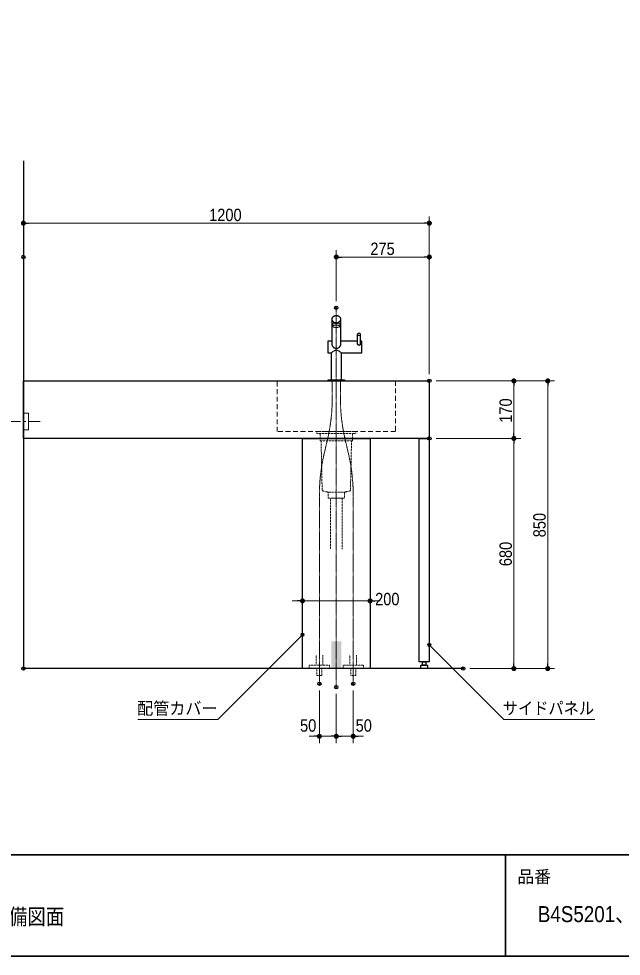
# Model space of a CAD drawing. Units: millimetres, scale not verified. Extents: x -6062 to 6062, y -3045 to 3045.
# Drawn here: x -2126 to -345, y -2770 to 0 of the extents above; entities that cross this region are included whole.
import ezdxf
from ezdxf.enums import TextEntityAlignment as Align

# ---------------------------------------------------------------- set-up
doc = ezdxf.new("R2010")
doc.units = ezdxf.units.MM
doc.header["$LTSCALE"] = 20
doc.header["$PDMODE"] = 32
doc.header["$PDSIZE"] = 10
doc.linetypes.add('USER1', pattern=[1.11, 0.71, -0.4])
doc.linetypes.add('USER2', pattern=[2.91, 1.76, -0.4, 0.35, -0.4])
for name, color, linetype, lineweight in [('0-0_1図面枠', 7, 'Continuous', 15), ('0-2_5ボウル・キャビネット', 7, 'Continuous', 15), ('0-3_2寸法-2', 7, 'Continuous', 15), ('0-4_0', 7, 'Continuous', 25), ('0-6_2寸法-1', 7, 'Continuous', 15), ('0-7_2寸法-3', 7, 'Continuous', 15), ('0-8_4給排水', 7, 'Continuous', 15)]:
    doc.layers.add(name, color=color, linetype=linetype, lineweight=lineweight)
doc.layers.add('0-5_Defpoints', color=7, linetype='Continuous')
doc.styles.add('ＭＳ Ｐゴシック', font='')
doc.styles.get('ＭＳ Ｐゴシック').set_extended_font_data('MS PGothic')

# ---------------------------------------------------------------- blocks, each defined once
blk = doc.blocks.new('グループ-2')
at = {"layer": '0-0_1図面枠', "lineweight": 35}
for p, q in [((-80000, -49400), (80000, -49400)), ((22000, -49400), (22000, -55400))]:
    blk.add_line(p, q, dxfattribs=at)
blk.add_lwpolyline([(-80000, 55400), (80000, 55400), (80000, -55400), (-80000, -55400)], close=True, dxfattribs=at)
blk = doc.blocks.new('図面枠')
at = {"layer": '0-0_1図面枠'}
blk.add_blockref('グループ-2', (0, 0), dxfattribs=at)
at = {"layer": '0-0_1図面枠', "style": 'ＭＳ Ｐゴシック'}
blk.add_text('品番', height=733.7, dxfattribs=at).set_placement((22696.5, -51284.2), align=Align.BOTTOM_LEFT)
blk = doc.blocks.new('_Dot')
at = {"layer": '0-4_0'}
blk.add_line((-10, 0), (-20, 0), dxfattribs=at)
for points in [[(0, 0), (-10, 0), (-9.92, 1.25)], [(0, 0), (-9.92, -1.25), (-10, 0)], [(0, 0), (-9.92, 1.25), (-9.69, 2.49)], [(0, 0), (-9.69, -2.49), (-9.92, -1.25)], [(0, 0), (-9.69, 2.49), (-9.3, 3.68)], [(0, 0), (-9.3, -3.68), (-9.69, -2.49)], [(0, 0), (-9.3, 3.68), (-8.76, 4.82)], [(0, 0), (-8.76, -4.82), (-9.3, -3.68)], [(0, 0), (-8.76, 4.82), (-8.09, 5.88)], [(0, 0), (-8.09, -5.88), (-8.76, -4.82)], [(0, 0), (-8.09, 5.88), (-7.29, 6.85)], [(0, 0), (-7.29, -6.85), (-8.09, -5.88)], [(0, 0), (-7.29, 6.85), (-6.37, 7.71)], [(0, 0), (-6.37, -7.71), (-7.29, -6.85)], [(0, 0), (-6.37, 7.71), (-5.36, 8.44)], [(0, 0), (-5.36, -8.44), (-6.37, -7.71)], [(0, 0), (-5.36, 8.44), (-4.26, 9.05)], [(0, 0), (-4.26, -9.05), (-5.36, -8.44)], [(0, 0), (-4.26, 9.05), (-3.09, 9.51)], [(0, 0), (-3.09, -9.51), (-4.26, -9.05)], [(0, 0), (-3.09, 9.51), (-1.87, 9.82)], [(0, 0), (-1.87, -9.82), (-3.09, -9.51)], [(0, 0), (-1.87, 9.82), (-0.63, 9.98)], [(0, 0), (-0.63, -9.98), (-1.87, -9.82)], [(0, 0), (-0.63, 9.98), (0.63, 9.98)], [(0, 0), (0.63, -9.98), (-0.63, -9.98)], [(0, 0), (0.63, 9.98), (1.87, 9.82)], [(0, 0), (1.87, 9.82), (3.09, 9.51)], [(0, 0), (3.09, 9.51), (4.26, 9.05)], [(0, 0), (4.26, 9.05), (5.36, 8.44)], [(0, 0), (5.36, 8.44), (6.37, 7.71)], [(0, 0), (6.37, 7.71), (7.29, 6.85)], [(0, 0), (7.29, 6.85), (8.09, 5.88)], [(0, 0), (8.09, 5.88), (8.76, 4.82)], [(0, 0), (8.76, 4.82), (9.3, 3.68)], [(0, 0), (9.3, 3.68), (9.69, 2.49)], [(0, 0), (9.69, 2.49), (9.92, 1.25)], [(0, 0), (9.92, 1.25), (10, 0)], [(0, 0), (1.87, -9.82), (0.63, -9.98)], [(0, 0), (3.09, -9.51), (1.87, -9.82)], [(0, 0), (4.26, -9.05), (3.09, -9.51)], [(0, 0), (5.36, -8.44), (4.26, -9.05)], [(0, 0), (6.37, -7.71), (5.36, -8.44)], [(0, 0), (7.29, -6.85), (6.37, -7.71)], [(0, 0), (8.09, -5.88), (7.29, -6.85)], [(0, 0), (8.76, -4.82), (8.09, -5.88)], [(0, 0), (9.3, -3.68), (8.76, -4.82)], [(0, 0), (9.69, -2.49), (9.3, -3.68)], [(0, 0), (9.92, -1.25), (9.69, -2.49)], [(0, 0), (10, 0), (9.92, -1.25)]]:
    blk.add_solid(points, dxfattribs=at)
blk = doc.blocks.new('グループ-10')
at = {"layer": '0-8_4給排水', "linetype": 'USER1'}
for p, q in [((12950, -24500), (11050, -24500)), ((12900, -24940), (11100, -24940)), ((12480, -27980), (11520, -27980))]:
    blk.add_line(p, q, dxfattribs=at)
blk.add_lwpolyline([(10850, -24500), (11050, -24500), (11050, -24940), (11100, -24940), (11163.4, -27888), (11520, -27980), (11520, -28340), (12480, -28340), (12480, -27980), (12836.6, -27888), (12900, -24940), (12950, -24940), (12950, -24500), (13150, -24500), (13150, -24400), (10850, -24400)], close=True, dxfattribs=at)
blk.add_lwpolyline([(12350, -31340), (12350, -28340), (11650, -28340), (11650, -31340)], dxfattribs=at)
at = {"layer": '0-8_4給排水'}
blk.add_solid([(12300, -36800), (11700, -36800), (12300, -38400), (11700, -38400)], dxfattribs=at)
blk = doc.blocks.new('グループ-18')
at = {"layer": '0-8_4給排水'}
blk.add_line((13500, -19208.5), (13500, -19271.2), dxfattribs=at)
at = {"layer": '0-8_4給排水', "lineweight": 30}
for points in [[(11975.9, -19492.4), (11950.9, -19487.4), (11926.8, -19479.2), (11903.8, -19468.3), (11882.2, -19455), (11861.9, -19439.8), (11842.9, -19423), (11825.6, -19404.8), (11809.4, -19384.9), (11794.8, -19363.8), (11781.8, -19341.7), (11770.8, -19318.8), (11762, -19295.4), (11755.4, -19271.7), (11751.4, -19248.4), (11750.4, -19236.9), (11750, -19225.6), (11750, -17750), (11751, -17730.5), (11754.2, -17710.6), (11759.7, -17690.4), (11767.6, -17670.3), (11777.9, -17650.6), (11790.8, -17631.5), (11805.9, -17613.5), (11823.2, -17596.9), (11842.4, -17581.9), (11863.2, -17568.8), (11885.2, -17557.7), (11908, -17548.7), (11931.2, -17541.9), (11954.5, -17537.1), (11977.5, -17534.4), (12000, -17533.5), (12022.5, -17534.4), (12045.5, -17537.1), (12068.8, -17541.9), (12092, -17548.7), (12114.8, -17557.7), (12136.8, -17568.8)], [(12136.8, -17568.8), (12157.6, -17581.9), (12176.8, -17596.9), (12194.1, -17613.5), (12209.2, -17631.5), (12222.1, -17650.6), (12232.4, -17670.3), (12240.3, -17690.4), (12245.8, -17710.6), (12249, -17730.5), (12250, -17750), (12250, -19225), (12249.7, -19236.1), (12248.7, -19247.4), (12244.9, -19270.3), (12238.7, -19293.3), (12230.3, -19316.3), (12219.7, -19338.8), (12207.3, -19360.6), (12193.1, -19381.5), (12177.3, -19401.5), (12159.8, -19420.3), (12140.8, -19437.6), (12120.4, -19453.2), (12098.8, -19466.8), (12075.9, -19478.1), (12051.8, -19486.6), (12026.9, -19492), (12014.2, -19493.5), (12001.4, -19494), (11988.6, -19493.7), (11975.9, -19492.4)], [(13309.5, -19293), (13302.4, -19289.8), (13295.7, -19285.9), (13289.4, -19281.4), (13283.6, -19276.4), (13278.3, -19271), (13273.6, -19265.1), (13269.6, -19258.9), (13266.2, -19252.4), (13263.5, -19245.7), (13261.6, -19238.9), (13260.4, -19232), (13260, -19225.1), (13260, -18650), (13260.3, -18643.8), (13261.3, -18637.4), (13263.1, -18630.9), (13265.6, -18624.5), (13268.9, -18618.2), (13273, -18612.1), (13277.9, -18606.3), (13283.4, -18601), (13289.6, -18596.2), (13296.2, -18592), (13303.3, -18588.5), (13310.6, -18585.6), (13318, -18583.4), (13325.4, -18581.9), (13332.8, -18581), (13340, -18580.7), (13347.2, -18581), (13354.6, -18581.9), (13362, -18583.4), (13369.4, -18585.6), (13376.7, -18588.5), (13383.8, -18592), (13390.4, -18596.2), (13396.6, -18601), (13402.1, -18606.3), (13407, -18612.1)], [(13407, -18612.1), (13411.1, -18618.2), (13414.4, -18624.5), (13416.9, -18630.9), (13418.7, -18637.4), (13419.7, -18643.8), (13420, -18650), (13420, -19225), (13419.6, -19231.8), (13418.5, -19238.7), (13416.6, -19245.5), (13413.9, -19252.2), (13410.6, -19258.6), (13406.6, -19264.8), (13402, -19270.7), (13396.7, -19276.1), (13390.9, -19281.2), (13384.7, -19285.6), (13378, -19289.6), (13370.9, -19292.8), (13363.5, -19295.5), (13355.8, -19297.4), (13348, -19298.5), (13340.2, -19298.9), (13332.3, -19298.6), (13324.5, -19297.4), (13316.9, -19295.6), (13309.5, -19293)], [(11926.8, -19479.2), (11903.8, -19468.3), (11882.2, -19455), (11861.9, -19439.8), (11842.9, -19423), (11825.6, -19404.8), (11809.4, -19384.9), (11794.8, -19363.8), (11781.8, -19341.7), (11770.8, -19318.8), (11762, -19295.4), (11755.4, -19271.7), (11751.4, -19248.4), (11750.4, -19236.9), (11750, -19225.6), (11750, -19050), (11500, -19050), (11500, -19750), (11700, -19750), (11700, -21340), (12300, -21340), (12300, -19750), (13500, -19750), (13500, -19050), (13420, -19050), (13420, -19225), (13419.6, -19231.8), (13418.5, -19238.7), (13416.6, -19245.5), (13413.9, -19252.2), (13410.6, -19258.6), (13406.6, -19264.8), (13402, -19270.7), (13396.7, -19276.1), (13390.9, -19281.2), (13384.7, -19285.6), (13378, -19289.6), (13370.9, -19292.8), (13363.5, -19295.5), (13355.8, -19297.4)], [(13324.5, -19297.4), (13316.9, -19295.6), (13309.5, -19293), (13302.4, -19289.8), (13295.7, -19285.9), (13289.4, -19281.4), (13283.6, -19276.4), (13278.3, -19271), (13273.6, -19265.1), (13269.6, -19258.9), (13266.2, -19252.4), (13263.5, -19245.7), (13261.6, -19238.9), (13260.4, -19232), (13260, -19225.1), (13260, -19050), (12250, -19050), (12250, -19225), (12249.7, -19236.1), (12248.7, -19247.4), (12244.9, -19270.3), (12238.7, -19293.3), (12230.3, -19316.3), (12219.7, -19338.8), (12207.3, -19360.6), (12193.1, -19381.5), (12177.3, -19401.5), (12159.8, -19420.3), (12140.8, -19437.6), (12120.4, -19453.2), (12098.8, -19466.8), (12075.9, -19478.1), (12051.8, -19486.6), (12026.9, -19492), (12014.2, -19493.5), (12001.4, -19494), (11988.6, -19493.7), (11975.9, -19492.4), (11950.9, -19487.4), (11926.8, -19479.2)], [(13355.8, -19297.4), (13348, -19298.5), (13340.2, -19298.9), (13332.3, -19298.6), (13324.5, -19297.4)]]:
    blk.add_lwpolyline(points, dxfattribs=at)
at = {"layer": '0-8_4給排水'}
for points in [[(12250, -17750), (12249, -17769.5), (12245.8, -17789.4), (12240.3, -17809.6), (12232.4, -17829.7), (12222.1, -17849.4), (12209.2, -17868.5), (12194.1, -17886.5), (12176.8, -17903.1), (12157.6, -17918.1), (12136.8, -17931.2), (12114.8, -17942.3), (12092, -17951.3), (12068.8, -17958.1), (12045.5, -17962.9), (12022.5, -17965.6), (12000, -17966.5), (11977.5, -17965.6), (11954.5, -17962.9), (11931.2, -17958.1), (11908, -17951.3), (11885.2, -17942.3), (11863.2, -17931.2), (11842.4, -17918.1), (11823.2, -17903.1), (11805.9, -17886.5), (11790.8, -17868.5), (11777.9, -17849.4), (11767.6, -17829.7), (11759.7, -17809.6), (11754.2, -17789.4), (11751, -17769.5), (11750, -17750)], [(12046.9, -18000.4), (12035.9, -18001), (12024.9, -18001.5), (12013.7, -18001.8), (12002.4, -18001.9), (11991.4, -18001.9), (11980.5, -18001.7), (11958.9, -18000.7), (11937.9, -17999.2), (11917.9, -17997.2), (11898.9, -17994.7), (11881.3, -17992), (11865.1, -17989.1), (11850.2, -17986.3), (11836.7, -17983.6), (11824.8, -17981.4), (11814.4, -17979.9), (11805.7, -17979.7), (11798.8, -17981), (11793.7, -17984.8), (11792, -17987.7), (11790.8, -17991.4), (11790.1, -17996), (11790, -18001.5), (11790, -18170.7), (11790.8, -18177.2), (11793.5, -18183.8), (11798.1, -18190.5), (11804.7, -18197.1), (11813.5, -18203.7), (11824.2, -18210), (11837, -18216), (11851.5, -18221.5), (11867.6, -18226.5), (11885.1, -18230.8), (11903.5, -18234.5), (11922.7, -18237.5), (11942.2, -18239.8), (11961.8, -18241.3), (11981.1, -18242.2)], [(12210, -18170.7), (12209.2, -18164.2), (12206.5, -18157.6), (12201.9, -18150.9), (12195.3, -18144.3), (12186.5, -18137.7), (12175.8, -18131.4), (12163, -18125.4), (12148.5, -18119.9), (12132.4, -18114.9), (12114.9, -18110.6), (12096.5, -18106.9), (12077.3, -18103.9), (12057.8, -18101.6), (12038.2, -18100.1), (12018.9, -18099.2), (12000, -18098.9), (11981.1, -18099.2), (11961.8, -18100.1), (11942.2, -18101.6), (11922.7, -18103.9), (11903.5, -18106.9), (11885.1, -18110.6), (11867.6, -18114.9), (11851.5, -18119.9), (11837, -18125.4), (11824.2, -18131.4), (11813.5, -18137.7), (11804.7, -18144.3), (11798.1, -18150.9), (11793.5, -18157.6), (11790.8, -18164.2), (11790, -18170.7)], [(11981.1, -18242.2), (12000, -18242.5), (12018.9, -18242.2), (12038.2, -18241.3), (12057.8, -18239.8), (12077.3, -18237.5), (12096.5, -18234.5), (12114.9, -18230.8), (12132.4, -18226.5), (12148.5, -18221.5), (12163, -18216), (12175.8, -18210), (12186.5, -18203.7), (12195.3, -18197.1), (12201.9, -18190.5), (12206.5, -18183.8), (12209.2, -18177.2), (12210, -18170.7), (12210, -17999.4), (12209.7, -17994.2), (12208.8, -17989.7), (12207.2, -17986.2), (12205, -17983.5), (12199, -17980.3), (12190.9, -17979.6), (12181.1, -17980.5), (12169.6, -17982.4), (12156.4, -17985), (12141.6, -17987.9), (12125.3, -17990.9), (12107.6, -17993.8), (12088.5, -17996.4), (12068.2, -17998.7), (12046.9, -18000.4)], [(13420, -18650), (13419.7, -18656.2), (13418.7, -18662.6), (13416.9, -18669.1), (13414.4, -18675.5), (13411.1, -18681.8), (13407, -18687.9), (13402.1, -18693.7), (13396.6, -18699), (13390.4, -18703.8), (13383.8, -18708), (13376.7, -18711.5), (13369.4, -18714.4), (13362, -18716.6), (13354.6, -18718.1), (13347.2, -18719), (13340, -18719.3), (13332.8, -18719), (13325.4, -18718.1), (13318, -18716.6), (13310.6, -18714.4), (13303.3, -18711.5), (13296.2, -18708), (13289.6, -18703.8), (13283.4, -18699), (13277.9, -18693.7), (13273, -18687.9), (13268.9, -18681.8), (13265.6, -18675.5), (13263.1, -18669.1), (13261.3, -18662.6), (13260.3, -18656.2), (13260, -18650)], [(12300, -19750), (12298.3, -19748.5), (12293.2, -19744.2), (12285.1, -19737.3), (12274, -19728), (12260.5, -19716.8), (12244.9, -19704.1), (12227.3, -19690.1), (12208.1, -19675.3), (12187.3, -19660), (12165.1, -19644.4), (12141.4, -19629.1), (12116.3, -19614.5), (12089.5, -19601.3), (12061.1, -19590.4), (12031.2, -19583), (12015.8, -19581), (12000.1, -19580.3), (11984.2, -19581), (11968.3, -19583), (11952.7, -19586.4), (11923, -19596.1), (11894.9, -19608.7), (11868.7, -19623), (11844.1, -19638.4), (11821.1, -19654), (11799.6, -19669.5), (11779.7, -19684.6), (11761.6, -19698.9), (11745.2, -19712.1), (11731, -19723.8), (11719.2, -19733.7), (11709.9, -19741.5), (11700, -19750), (11700.4, -19749.7), (11701.6, -19748.6), (11703.6, -19746.9)]]:
    blk.add_lwpolyline(points, dxfattribs=at)
at = {"layer": '0-8_4給排水', "lineweight": 30}
blk.add_lwpolyline([(11520, -21340), (12480, -21340), (12480, -21400), (11520, -21400)], close=True, dxfattribs=at)
blk = doc.blocks.new('グループ-19')
at = {"layer": '0-8_4給排水', "linetype": 'USER2'}
for p, q in [((12000, -17080), (12000, -39500)), ((11473, -24886.2), (11287, -25679.9)), ((12527, -24886.2), (12713, -25679.9))]:
    blk.add_line(p, q, dxfattribs=at)
for points in [[(11760, -21400), (11760, -22156.7), (11760, -22401.9)], [(12240, -21400), (12240, -22156.7), (12240, -22401.9)], [(11000, -28164.3), (11000, -28409.4), (11000, -29166.1), (11000, -39300)], [(13000, -28164.3), (13000, -28409.4), (13000, -29166.1), (13000, -39300)]]:
    blk.add_lwpolyline(points, dxfattribs=at)
at = {"layer": '0-8_4給排水', "linetype": 'USER1'}
for points in [[(10800, -37600), (10800, -38200), (11200, -38200), (11200, -37600)], [(12800, -37600), (12800, -38200), (13200, -38200), (13200, -37600)]]:
    blk.add_lwpolyline(points, dxfattribs=at)
for points in [[(10400, -38200), (11600, -38200), (11600, -38400), (10400, -38400)], [(12400, -38200), (13600, -38200), (13600, -38400), (12400, -38400)], [(10850, -38400), (11150, -38400), (11150, -38800), (10850, -38800)], [(12850, -38400), (13150, -38400), (13150, -38800), (12850, -38800)]]:
    blk.add_lwpolyline(points, close=True, dxfattribs=at)
at = {"layer": '0-8_4給排水', "linetype": 'USER2'}
for centre, start, end in [((865.8, -22401.9), 346.81822, 0), ((23134.2, -22401.9), 180, 193.18178), ((21894.2, -28164.3), 166.81822, 180), ((2105.8, -28164.3), 0, 13.18178)]:
    blk.add_arc(centre, 10894.2, start, end, dxfattribs=at)
at = {"layer": '0-8_4給排水'}
blk.add_blockref('グループ-18', (0, 0), dxfattribs=at)

msp = doc.modelspace()

# ---------------------------------------------------------------- hatches: boundary and pattern name
at = {"layer": '0-7_2寸法-3'}
for points in [[(-1282.49, -1820, 1), (-1292.51, -1820, 1)], [(-907.49, -1850, 1), (-917.51, -1850, 1)]]:
    msp.add_hatch(color=256, dxfattribs=at).paths.add_polyline_path(points)

# ---------------------------------------------------------------- linework, layer by layer
at = {"layer": '0-2_5ボウル・キャビネット', "lineweight": 30}
for p in [(-2112.5, -420), (-812.5, -1920)]:
    msp.add_line(p, (-2112.5, -1920), dxfattribs=at)
at = {"layer": '0-2_5ボウル・キャビネット', "linetype": 'USER2'}
msp.add_line((-2062.5, -1190), (-2162.5, -1190), dxfattribs=at)
at = {"layer": '0-2_5ボウル・キャビネット', "lineweight": 30}
for points in [[(-2112.5, -1070), (-912.5, -1070), (-912.5, -1240), (-2112.5, -1240)], [(-1287.5, -1240), (-1087.5, -1240), (-1087.5, -1920), (-1287.5, -1920)], [(-942.5, -1240), (-912.5, -1240), (-912.5, -1900), (-942.5, -1900)], [(-937.5, -1910), (-917.5, -1910), (-917.5, -1920), (-937.5, -1920)], [(-932.5, -1900), (-922.5, -1900), (-922.5, -1910), (-932.5, -1910)]]:
    msp.add_lwpolyline(points, close=True, dxfattribs=at)
at = {"layer": '0-2_5ボウル・キャビネット', "linetype": 'USER1'}
msp.add_lwpolyline([(-1362.5, -1070), (-1012.5, -1070), (-1012.5, -1220), (-1362.5, -1220)], close=True, dxfattribs=at)
at = {"layer": '0-2_5ボウル・キャビネット'}
msp.add_lwpolyline([(-2112.5, -1165), (-2097.5, -1165), (-2097.5, -1215), (-2112.5, -1215)], close=True, dxfattribs=at)
at = {"layer": '0-3_2寸法-2'}
for p, q in [((-1287.5, -1700), (-1287.3, -1700)), ((-1087.5, -1700), (-1087.3, -1700)), ((-1302.51, -1720), (-1317.51, -1720)), ((-1287.5, -1720), (-1087.5, -1720)), ((-1072.49, -1720), (-1057.49, -1720)), ((-1237.5, -1985), (-1237.5, -2140)), ((-1137.5, -1985), (-1137.5, -2140)), ((-1187.5, -1995), (-1187.5, -2140)), ((-1187.5, -1995), (-1187.5, -2140)), ((-1252.51, -2120), (-1267.51, -2120)), ((-1237.5, -2120), (-1187.5, -2120)), ((-1202.51, -2120), (-1217.51, -2120)), ((-1137.5, -2120), (-1187.5, -2120)), ((-1172.49, -2120), (-1157.49, -2120)), ((-1122.49, -2120), (-1107.49, -2120))]:
    msp.add_line(p, q, dxfattribs=at)
at = {"layer": '0-5_Defpoints'}
for p in [(-912.5, -604), (-2112.5, -704), (-912.5, -704), (-1187.5, -854), (-912.5, -1070), (-662.5, -1070), (-912.5, -1240), (-662.5, -1240), (-1287.5, -1720), (-1087.5, -1720), (-2112.5, -1920), (-812.5, -1920), (-662.5, -1920), (-662.5, -1920), (-562.5, -1920), (-1237.5, -1965), (-1137.5, -1965), (-1187.5, -1975), (-1187.5, -2120)]:
    msp.add_point(p, dxfattribs=at)
at = {"layer": '0-6_2寸法-1'}
for p, q in [((-2112.5, -684), (-2112.5, -584)), ((-2097.49, -604), (-927.51, -604)), ((-912.5, -684), (-912.5, -584)), ((-1187.5, -834), (-1187.5, -684)), ((-912.5, -1050), (-912.5, -684)), ((-1172.49, -704), (-927.51, -704)), ((-892.5, -1070), (-642.5, -1070)), ((-642.5, -1070), (-542.5, -1070)), ((-662.5, -1085.01), (-662.5, -1224.99)), ((-562.5, -1085.01), (-562.5, -1904.99)), ((-892.5, -1240), (-642.5, -1240)), ((-892.5, -1240), (-642.5, -1240)), ((-662.5, -1255.01), (-662.5, -1904.99)), ((-792.5, -1920), (-642.5, -1920)), ((-642.5, -1920), (-542.5, -1920))]:
    msp.add_line(p, q, dxfattribs=at)
at = {"layer": '0-7_2寸法-3'}
for points in [[(-1287.5, -1820), (-1537.5, -2070), (-1773.83, -2070)], [(-912.5, -1850), (-692.5, -2070), (-422.79, -2070)]]:
    msp.add_lwpolyline(points, dxfattribs=at)
for centre in [(-1287.5, -1820), (-912.5, -1850)]:
    msp.add_circle(centre, 5.01, dxfattribs=at)

# ---------------------------------------------------------------- block references
at = {"layer": '0-0_1図面枠', "xscale": 0.05, "yscale": 0.05}
msp.add_blockref('図面枠', (-1787.5, 0), dxfattribs=at)
at = {"layer": '0-3_2寸法-2', "xscale": 0.7503418, "yscale": 0.7503418}
for p in [(-1287.5, -1720), (-1237.5, -2120), (-1187.5, -2120)]:
    msp.add_blockref('_Dot', p, dxfattribs=at)
at = {"layer": '0-3_2寸法-2', "xscale": 0.7503418, "yscale": 0.7503418, "rotation": 180}
for p in [(-1087.5, -1720), (-1187.5, -2120), (-1137.5, -2120)]:
    msp.add_blockref('_Dot', p, dxfattribs=at)
at = {"layer": '0-6_2寸法-1', "xscale": 0.7503418, "yscale": 0.7503418}
for p, rotation in [((-2112.5, -604), 180), ((-1187.5, -704), 180), ((-662.5, -1070), 90), ((-562.5, -1070), 90), ((-662.5, -1240), 270), ((-662.5, -1240), 90), ((-662.5, -1920), 270), ((-562.5, -1920), 270)]:
    msp.add_blockref('_Dot', p, dxfattribs=dict(at, rotation=rotation))
for p in [(-912.5, -604), (-912.5, -704)]:
    msp.add_blockref('_Dot', p, dxfattribs=at)
at = {"layer": '0-8_4給排水', "xscale": 0.05, "yscale": 0.05}
for name in ['グループ-19', 'グループ-10']:
    msp.add_blockref(name, (-1787.5, 0), dxfattribs=at)

# ---------------------------------------------------------------- texts
at = {"layer": '0-0_1図面枠', "style": 'ＭＳ Ｐゴシック'}
for s, width, p in [('ステンレス コンパクトキッチン ペニンシュラ W1200（IHコンロ）設備図面', 0.85, (-3839.98, -2690.7)), ('B4S5201、B4S5202', 0.9, (-591.72, -2683.26))]:
    msp.add_text(s, height=47.17, dxfattribs=dict(at, width=width)).set_placement(p, align=Align.BOTTOM_LEFT)
at = {"layer": '0-3_2寸法-2', "style": 'ＭＳ Ｐゴシック', "width": 0.9}
for s, p in [('200', (-1072.73, -1743.97)), ('50', (-1294.68, -2117.52)), ('50', (-1130.37, -2117.52))]:
    msp.add_text(s, height=36.66, dxfattribs=at).set_placement(p, align=Align.BOTTOM_LEFT)
at = {"layer": '0-6_2寸法-1', "style": 'ＭＳ Ｐゴシック', "width": 0.9}
for s, p in [('1200', (-1563.41, -608.96)), ('275', (-1086.89, -709.06))]:
    msp.add_text(s, height=36.66, dxfattribs=at).set_placement(p, align=Align.BOTTOM_LEFT)
for s, p in [('170', (-657.54, -1193.61)), ('850', (-557.54, -1532.18)), ('680', (-657.54, -1617.38))]:
    msp.add_text(s, height=36.66, rotation=90, dxfattribs=at).set_placement(p, align=Align.BOTTOM_LEFT)
at = {"layer": '0-7_2寸法-3', "style": 'ＭＳ Ｐゴシック'}
for s, height, width, p in [('配管カバー', 36.69, 0.95, (-1776.34, -2066.84)), ('サイドパネル', 36.66, 0.9, (-695.38, -2066.47))]:
    msp.add_text(s, height=height, dxfattribs=dict(at, width=width)).set_placement(p, align=Align.BOTTOM_LEFT)

doc.saveas('drawing.dxf')
